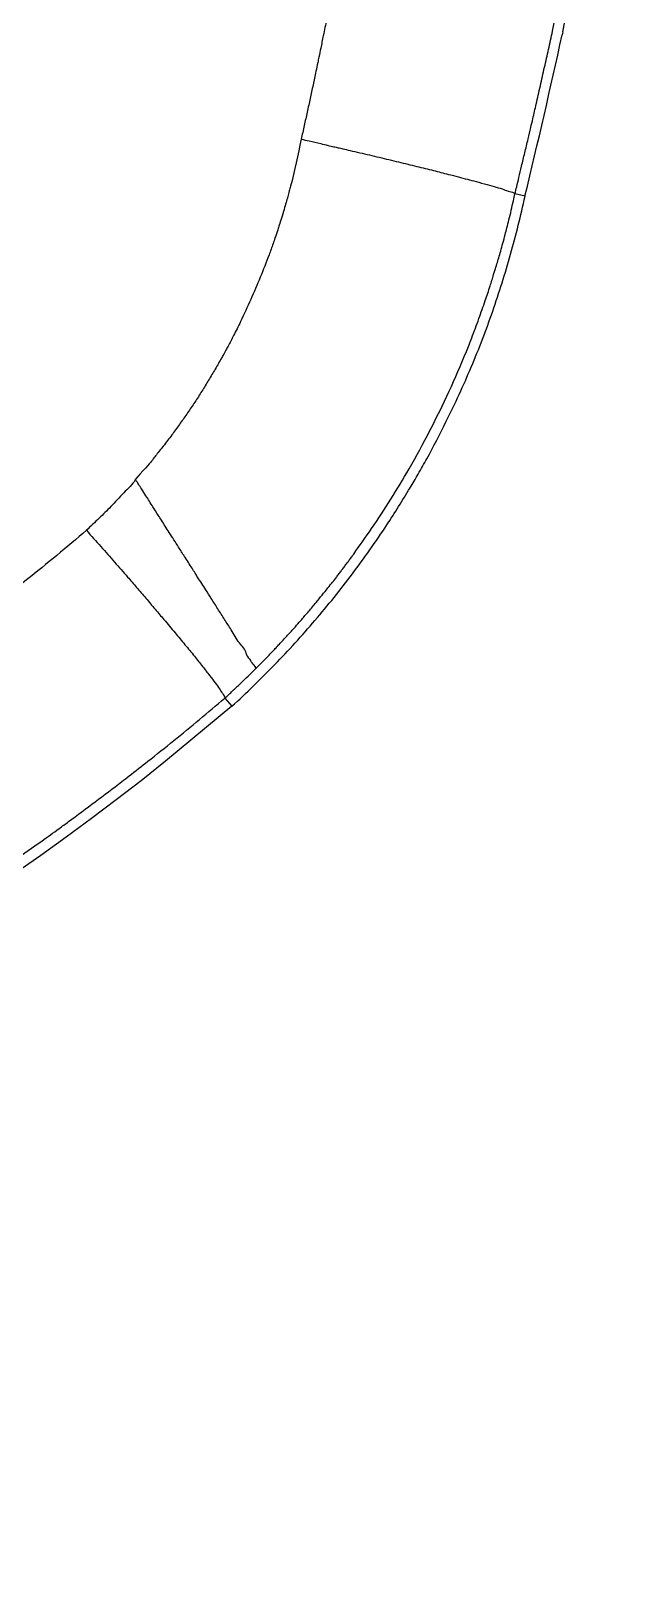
# Model space of a CAD drawing. Header units: millimetres. Extents: x 1145859089 to 1147511753, y -1047484727 to -1047247487.
# Drawn here: x 1147320293.4 to 1147320349.5, y -1047439542.5 to -1047439396.6 of the extents above; entities that cross this region are included whole.
import ezdxf
from ezdxf.xclip import XClip

# ---------------------------------------------------------------- set-up
doc = ezdxf.new("R2010")
doc.units = ezdxf.units.MM
doc.header["$LTSCALE"] = 100
doc.header["$MEASUREMENT"] = 0
doc.header["$XCLIPFRAME"] = 2
doc.layers.get('0').update_dxf_attribs({"linetype": 'CONTINUOUS'})
doc.layers.add('XREF', color=135, linetype='CONTINUOUS')
doc.layers.add('단지배치도$0$W240910', color=135, linetype='CONTINUOUS')

# ---------------------------------------------------------------- blocks, each defined once
blk = doc.blocks.new('단지배치도$0$zw$9902')
at = {"layer": '단지배치도$0$W240910', "linetype": 'ByBlock', "ltscale": 20}
for p, q in [((60071.21, -68027.5), (60071.17, -68027.65)), ((60071.24, -68027.36), (60071.21, -68027.5)), ((60067.69, -68042.77), (60066.75, -68042.55)), ((60040.2, -68090.6), (60033.97, -68095.75)), ((60039.53, -68089.84), (60040.2, -68090.6)), ((60033.97, -68095.75), (60031.68, -68097.57)), ((60031.68, -68097.57), (60029.36, -68099.36)), ((60029.36, -68099.36), (60027.03, -68101.13)), ((60027.03, -68101.13), (60024.67, -68102.86)), ((60024.67, -68102.86), (60022.29, -68104.57)), ((60022.29, -68104.57), (60020.43, -68105.88))]:
    blk.add_line(p, q, dxfattribs=at)
at = {"layer": '단지배치도$0$W240910'}
for radius in [11431.38, 11931.38]:
    blk.add_arc((57394.29, -57699.4), radius, 251.62775, 321.418131, dxfattribs=at)
at = {"layer": '단지배치도$0$W240910', "linetype": 'ByBlock', "ltscale": 20}
for centre, radius, start, end in [((59475.99, -67898.36), 609.06, 347.77261, 349.23201), ((59475.99, -67898.36), 609.06, 346.28469, 347.74438), ((59978.58, -68023.38), 91.22, 330.1206, 331.1557), ((59979.71, -68024.04), 89.91, 329.1563, 330.1205)]:
    blk.add_arc(centre, radius, start, end, dxfattribs=at)
for points, start_tangent, end_tangent in [([(60052.29, -68008.88), (60051.66, -68012.55), (60051.06, -68015.93), (60050.49, -68019.01), (60049.96, -68021.8), (60049.77, -68022.77), (60049.46, -68024.35), (60049.08, -68026.21), (60048.77, -68027.73), (60048.53, -68028.9), (60048.36, -68029.73), (60048.25, -68030.24), (60048.08, -68031.07), (60047.81, -68032.35), (60047.54, -68033.62), (60047.26, -68034.89), (60046.98, -68036.16), (60046.7, -68037.43)], (-0.185875, -0.982573), (-0.204708, -0.978823)), ([(60070.27, -68027.3), (60071.33, -68022.33), (60071.88, -68019.66), (60072.18, -68018.16), (60072.64, -68015.83), (60073.38, -68012.01)], (0.212373, 0.977189), (0.186512, 0.982453)), ([(60066.75, -68042.55), (60066.91, -68041.89), (60067.12, -68041.03), (60067.37, -68039.97), (60067.67, -68038.72), (60067.98, -68037.41), (60068.23, -68036.33), (60068.43, -68035.51), (60068.74, -68034.15), (60069.13, -68032.44), (60069.52, -68030.69), (60069.9, -68029.01), (60070.27, -68027.3)], (0.237961, 0.971275), (0.212373, 0.977189)), ([(60046.7, -68037.43), (60045.7, -68041.84), (60045.58, -68042.29), (60045.44, -68042.81), (60045.28, -68043.38), (60045.09, -68044.01), (60044.84, -68044.85), (60044.64, -68045.49), (60044.5, -68045.92), (60044.38, -68046.29), (60044.24, -68046.69), (60044.06, -68047.22), (60043.68, -68048.28), (60042.86, -68050.38), (60041.02, -68054.52), (60040.68, -68055.22), (60040.36, -68055.83), (60040.09, -68056.37), (60039.84, -68056.83), (60039.64, -68057.2), (60039.36, -68057.72), (60039.17, -68058.05), (60038.87, -68058.58), (60038.56, -68059.11), (60038.25, -68059.63), (60037.94, -68060.15), (60037.62, -68060.67), (60037.3, -68061.19), (60036.64, -68062.2), (60035.96, -68063.2), (60035.27, -68064.19), (60034.56, -68065.16), (60033.76, -68066.21), (60033.04, -68067.12), (60032.32, -68068.01), (60031.17, -68069.35)], (-0.208552, -0.978011), (0.765811, 0.643065)), ([(60046.7, -68037.43), (60047.45, -68037.6), (60048.53, -68037.85), (60049.22, -68038.01), (60049.77, -68038.14), (60050.16, -68038.23), (60050.61, -68038.33), (60051.28, -68038.49), (60052.19, -68038.7), (60054.02, -68039.13), (60055.84, -68039.57), (60057.54, -68039.98), (60059.1, -68040.37), (60060.5, -68040.73), (60061.44, -68040.97), (60062.3, -68041.19), (60063.1, -68041.4), (60064.14, -68041.69), (60065, -68041.93), (60065.71, -68042.15), (60066.24, -68042.33), (60066.75, -68042.55)], (0.975735, -0.218954), (0.603068, -0.797689)), ([(60056.82, -68068.34), (60058.77, -68064.75), (60060.57, -68061.07), (60062.19, -68057.33), (60062.69, -68056.06), (60063.37, -68054.25), (60063.96, -68052.56), (60064.42, -68051.19), (60064.75, -68050.13), (60064.87, -68049.75), (60065.06, -68049.12), (60065.23, -68048.56), (60065.41, -68047.92), (60065.61, -68047.19), (60065.83, -68046.37), (60065.99, -68045.74), (60066.18, -68044.99), (60066.4, -68044.1), (60066.6, -68043.2), (60066.75, -68042.55)], (0.500145, 0.865942), (0.208986, 0.977919)), ([(60058.48, -68067.39), (60060.31, -68063.88), (60062.65, -68058.79), (60064.66, -68053.56), (60066.34, -68048.21), (60067.69, -68042.77)], (0.482427, 0.875936), (0.209963, 0.977709)), ([(60042.44, -68087.06), (60042.7, -68086.8), (60043.02, -68086.48), (60043.6, -68085.89), (60043.94, -68085.53), (60044.27, -68085.19), (60044.58, -68084.85), (60044.88, -68084.53), (60045.34, -68084.03), (60045.69, -68083.65), (60046.03, -68083.27), (60046.51, -68082.72), (60046.75, -68082.45), (60047.05, -68082.1), (60047.41, -68081.69), (60048.09, -68080.87), (60048.67, -68080.17), (60049.21, -68079.5), (60049.65, -68078.95), (60050.03, -68078.46), (60050.26, -68078.15), (60050.49, -68077.85), (60050.72, -68077.54), (60050.95, -68077.24), (60051.18, -68076.93), (60051.41, -68076.63), (60051.63, -68076.32), (60053.3, -68073.94), (60055.11, -68071.18), (60056.82, -68068.34)], (0.709183, 0.705025), (0.497608, 0.867402)), ([(60031.17, -68069.35), (60030.05, -68070.59), (60028.84, -68071.87)], (-0.545931, -0.83783), (-0.711036, -0.703156)), ([(60040.14, -68083.44), (60039.51, -68082.45), (60038.88, -68081.47), (60038.26, -68080.48), (60037.74, -68079.67), (60037.37, -68079.09), (60036.98, -68078.48), (60036.75, -68078.11), (60036.46, -68077.66), (60036.12, -68077.12), (60035.75, -68076.54), (60035.2, -68075.67), (60034.76, -68074.98), (60034.33, -68074.31), (60033.95, -68073.71), (60033.6, -68073.16), (60033.29, -68072.68), (60032.79, -68071.89), (60032.14, -68070.87), (60031.74, -68070.23), (60031.44, -68069.77), (60031.17, -68069.35)], (-0.534991, 0.844858), (-0.524957, 0.851129)), ([(60040.2, -68090.6), (60044.22, -68086.69), (60047.99, -68082.55), (60051.5, -68078.18), (60054.73, -68073.6), (60056.91, -68070.13)], (0.739097, 0.673599), (0.512693, 0.858572)), ([(60028.84, -68071.87), (60027.74, -68072.97), (60026.56, -68074.09)], (-0.685736, -0.727851), (-0.734376, -0.678743)), ([(60026.56, -68074.09), (60020.94, -68078.75), (60014.72, -68083.55), (60009.26, -68087.45)], (-0.753935, -0.656949), (-0.813176, -0.582018)), ([(60026.56, -68074.09), (60027.91, -68075.62), (60029.2, -68077.09), (60030.42, -68078.48), (60031.26, -68079.45), (60032.13, -68080.47), (60033, -68081.49), (60033.83, -68082.47), (60034.87, -68083.7), (60035.8, -68084.83), (60036.68, -68085.9), (60037.45, -68086.87), (60038.11, -68087.71), (60038.64, -68088.41)], (0.626132, -0.779717), (0.605797, -0.795619)), ([(60041.53, -68085.63), (60040.91, -68084.66), (60040.14, -68083.44)], (-0.186812, 0.982396), (-0.53754, 0.843238)), ([(60042.44, -68087.06), (60042.18, -68086.64), (60041.9, -68086.21), (60041.53, -68085.63)], (0.588235, 0.80869), (-0.186812, 0.982396)), ([(60039.53, -68089.84), (60040.27, -68089.15), (60041, -68088.46), (60042.44, -68087.06)], (0.739202, 0.673484), (0.708558, 0.705652)), ([(60038.64, -68088.41), (60039.03, -68088.96), (60039.31, -68089.38), (60039.53, -68089.84)], (0.605797, -0.795619), (-0.139028, -0.990289)), ([(60029.87, -68097.66), (60030.56, -68097.13), (60032.32, -68095.75), (60034.75, -68093.81), (60039.53, -68089.84)], (0.792548, 0.609809), (0.760771, 0.64902)), ([(60019.82, -68105.01), (60022.36, -68103.23), (60023.99, -68102.06), (60024.88, -68101.41), (60029.87, -68097.66)], (0.821914, 0.569611), (0.792086, 0.610409))]:
    blk.add_spline(points, degree=3, dxfattribs=dict(at, start_tangent=start_tangent, end_tangent=end_tangent))
blk = doc.blocks.new('단지배치도')
blk.add_blockref('단지배치도$0$zw$9902', (141034.19, 142437.16))

msp = doc.modelspace()

# ---------------------------------------------------------------- block references
at = {"layer": 'XREF'}
ref = msp.add_blockref('단지배치도', (1147119237.834579, -1047513806.462535), dxfattribs=at)
XClip(ref).set_block_clipping_path([(72982.4064819524, 34919.7593965302), (360382.4067475507, 255319.7593436702)])

doc.saveas('drawing.dxf')
